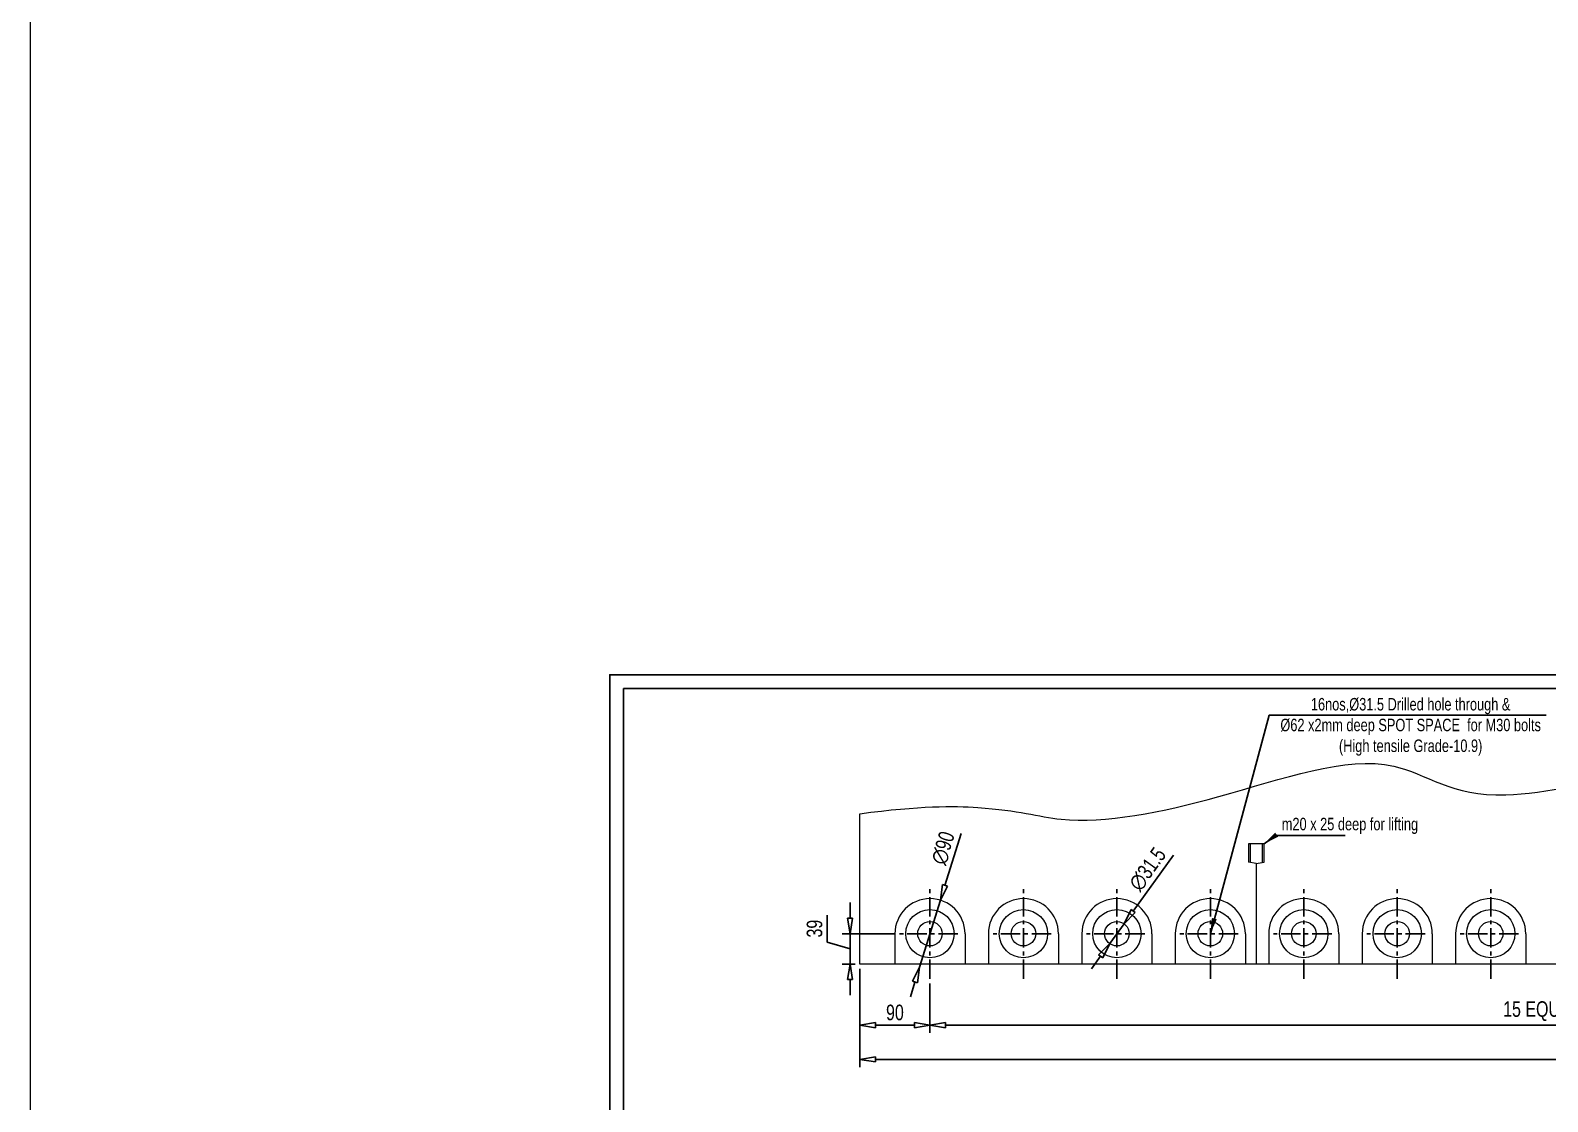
# Model space of a CAD drawing. Header units: millimetres. Extents: x 135002 to 160744, y 22203 to 27033.
# Drawn here: x 148023 to 148997, y 23771 to 24459 of the extents above; entities that cross this region are included whole.
import ezdxf

# ---------------------------------------------------------------- set-up
doc = ezdxf.new("R2010")
doc.units = ezdxf.units.MM
doc.header["$LTSCALE"] = 25
doc.linetypes.add('CENTER', pattern=[2, 1.25, -0.25, 0.25, -0.25])
doc.layers.get('0').update_dxf_attribs({"linetype": 'CONTINUOUS'})
doc.layers.get('Defpoints').update_dxf_attribs({"linetype": 'CONTINUOUS'})
doc.layers.add('04 DIMENSION', color=7, linetype='CONTINUOUS', lineweight=18)
doc.styles.add('DIM-1', font='swisscl.ttf')
doc.dimstyles.new('DIM-1', dxfattribs={"dimscale": 5, "dimtxt": 2, "dimasz": 2, "dimexe": 1, "dimexo": 0.6, "dimgap": 0.6, "dimtad": 1, "dimdec": 0, "dimzin": 0, "dimdsep": 46, "dimtxsty": 'DIM-1', "dimblk": 'CLOSEDBLANK', "dimcen": 0, "dimclrd": 8, "dimclre": 8, "dimclrt": 6, "dimadec": 0, "dimazin": 0, "dimtfac": 1, "dimtdec": 0, "dimtmove": 1, "dimatfit": 0, "dimfxl": 1, "dimtolj": 1, "dimtzin": 0, "dimarcsym": 1})

# ---------------------------------------------------------------- blocks, each defined once
blk = doc.blocks.new('_ClosedBlank')
at = {"color": 0, "linetype": 'ByBlock', "lineweight": -2}
for p, q in [((-1, 0.167), (0, 0)), ((-1, 0.167), (-1, -0.167)), ((0, 0), (-1, -0.167))]:
    blk.add_line(p, q, dxfattribs=at)
blk = doc.blocks.new('*D198')
at = {"layer": '04 DIMENSION', "color": 8, "lineweight": -2, "transparency": 16777216}
blk.add_line((148792.96, 23705.53), (148778.82, 23599.86), dxfattribs=at)
at = {"layer": 'Defpoints', "color": 0, "transparency": 16777216}
for p in [(148855.54, 24173.25), (148777.49, 23589.95)]:
    blk.add_point(p, dxfattribs=at)
at = {"layer": '04 DIMENSION', "color": 8, "lineweight": -2, "transparency": 16777216, "xscale": 10, "yscale": 10, "zscale": 10, "rotation": 262.3789929301333}
blk.add_blockref('_ClosedBlank', (148777.49, 23589.95), dxfattribs=at)
at = {"layer": '04 DIMENSION', "color": 6, "transparency": 16777216, "insert": (148782.91, 23691.71), "char_height": 10, "attachment_point": 5, "rotation": 82.37899, "style": 'DIM-1'}
blk.add_mtext('\\A1;R589', dxfattribs=at)
blk = doc.blocks.new('*D463')
at = {"layer": '04 DIMENSION', "color": 8, "linetype": 'Continuous', "lineweight": -2, "transparency": 16777216}
for p, q in [((148600.89, 23846.59), (148600.89, 23814.79)), ((149500.89, 23822.79), (149500.89, 23824.79))]:
    blk.add_line(p, q, dxfattribs=at)
at = {"layer": '04 DIMENSION', "color": 8, "lineweight": -2, "transparency": 16777216}
blk.add_line((149490.89, 23819.79), (148610.89, 23819.79), dxfattribs=at)
at = {"layer": 'Defpoints', "color": 0, "transparency": 16777216}
for p in [(148600.89, 23849.59), (148600.89, 23819.79), (149500.89, 23819.79)]:
    blk.add_point(p, dxfattribs=at)
at = {"layer": '04 DIMENSION', "color": 8, "lineweight": -2, "transparency": 16777216, "xscale": 10, "yscale": 10, "zscale": 10, "rotation": 180}
blk.add_blockref('_ClosedBlank', (148600.89, 23819.79), dxfattribs=at)
at = {"layer": '04 DIMENSION', "color": 8, "lineweight": -2, "transparency": 16777216, "xscale": 10, "yscale": 10, "zscale": 10}
blk.add_blockref('_ClosedBlank', (149500.89, 23819.79), dxfattribs=at)
at = {"layer": '04 DIMENSION', "color": 6, "transparency": 16777216, "insert": (149050.89, 23828.8), "char_height": 10, "attachment_point": 5, "style": 'DIM-1'}
blk.add_mtext('\\A1;15 EQUAL PITCHES @ 120 = 1800', dxfattribs=at)
blk = doc.blocks.new('*D464')
at = {"layer": '04 DIMENSION', "color": 8, "linetype": 'Continuous', "lineweight": -2, "transparency": 16777216}
for p, q in [((148555.89, 23856.07), (148555.89, 23792.86)), ((149545.89, 23856.07), (149545.89, 23792.86))]:
    blk.add_line(p, q, dxfattribs=at)
at = {"layer": '04 DIMENSION', "color": 8, "lineweight": -2, "transparency": 16777216}
blk.add_line((149535.89, 23797.86), (148565.89, 23797.86), dxfattribs=at)
at = {"layer": 'Defpoints', "color": 0, "transparency": 16777216}
for p in [(148555.89, 23859.07), (149545.89, 23859.07), (148555.89, 23797.86)]:
    blk.add_point(p, dxfattribs=at)
at = {"layer": '04 DIMENSION', "color": 8, "lineweight": -2, "transparency": 16777216, "xscale": 10, "yscale": 10, "zscale": 10, "rotation": 180}
blk.add_blockref('_ClosedBlank', (148555.89, 23797.86), dxfattribs=at)
at = {"layer": '04 DIMENSION', "color": 8, "lineweight": -2, "transparency": 16777216, "xscale": 10, "yscale": 10, "zscale": 10}
blk.add_blockref('_ClosedBlank', (149545.89, 23797.86), dxfattribs=at)
at = {"layer": '04 DIMENSION', "color": 6, "transparency": 16777216, "insert": (149050.89, 23805.98), "char_height": 10, "attachment_point": 5, "style": 'DIM-1'}
blk.add_mtext('\\A1; = 1980 =', dxfattribs=at)
blk = doc.blocks.new('*D465')
at = {"layer": '04 DIMENSION', "color": 8, "linetype": 'Continuous', "lineweight": -2, "transparency": 16777216}
for p, q in [((148555.89, 23856.07), (148555.89, 23814.79)), ((148600.89, 23846.59), (148600.89, 23814.79))]:
    blk.add_line(p, q, dxfattribs=at)
at = {"layer": '04 DIMENSION', "color": 8, "lineweight": -2, "transparency": 16777216}
blk.add_line((148590.89, 23819.79), (148565.89, 23819.79), dxfattribs=at)
at = {"layer": 'Defpoints', "color": 0, "transparency": 16777216}
for p in [(148555.89, 23859.07), (148600.89, 23849.59), (148555.89, 23819.79)]:
    blk.add_point(p, dxfattribs=at)
at = {"layer": '04 DIMENSION', "color": 8, "lineweight": -2, "transparency": 16777216, "xscale": 10, "yscale": 10, "zscale": 10, "rotation": 180}
blk.add_blockref('_ClosedBlank', (148555.89, 23819.79), dxfattribs=at)
at = {"layer": '04 DIMENSION', "color": 8, "lineweight": -2, "transparency": 16777216, "xscale": 10, "yscale": 10, "zscale": 10}
blk.add_blockref('_ClosedBlank', (148600.89, 23819.79), dxfattribs=at)
at = {"layer": '04 DIMENSION', "color": 6, "transparency": 16777216, "insert": (148578.39, 23827.91), "char_height": 10, "attachment_point": 5, "style": 'DIM-1'}
blk.add_mtext('\\A1;90', dxfattribs=at)
blk = doc.blocks.new('*D466')
at = {"layer": '04 DIMENSION', "color": 8, "lineweight": -2, "transparency": 16777216}
for p, q in [((148549.55, 23888.57), (148549.55, 23898.57)), ((148534.93, 23873.2), (148534.93, 23890.42)), ((148549.55, 23859.07), (148549.55, 23878.57)), ((148549.55, 23859.07), (148549.55, 23878.57)), ((148549.55, 23868.82), (148534.93, 23873.2)), ((148549.55, 23849.07), (148549.55, 23839.07))]:
    blk.add_line(p, q, dxfattribs=at)
at = {"layer": '04 DIMENSION', "color": 8, "linetype": 'Continuous', "lineweight": -2, "transparency": 16777216}
for p, q in [((148578.39, 23878.57), (148544.55, 23878.57)), ((148552.89, 23859.07), (148544.55, 23859.07))]:
    blk.add_line(p, q, dxfattribs=at)
at = {"layer": 'Defpoints', "color": 0, "transparency": 16777216}
for p in [(148549.55, 23878.57), (148581.39, 23878.57), (148555.89, 23859.07)]:
    blk.add_point(p, dxfattribs=at)
at = {"layer": '04 DIMENSION', "color": 8, "lineweight": -2, "transparency": 16777216, "xscale": 10, "yscale": 10, "zscale": 10}
for p, rotation in [((148549.55, 23878.57), 270), ((148549.55, 23859.07), 90)]:
    blk.add_blockref('_ClosedBlank', p, dxfattribs=dict(at, rotation=rotation))
at = {"layer": '04 DIMENSION', "color": 6, "transparency": 16777216, "insert": (148526.81, 23881.81), "char_height": 10, "attachment_point": 5, "rotation": 90, "style": 'DIM-1'}
blk.add_mtext('\\A1;39', dxfattribs=at)
blk = doc.blocks.new('*D461')
at = {"layer": '04 DIMENSION', "color": 8, "lineweight": -2, "transparency": 16777216}
for p, q in [((148620.89, 23942.96), (148610.53, 23909.6)), ((148594.22, 23857.08), (148607.57, 23900.05)), ((148591.25, 23847.53), (148588.29, 23837.98))]:
    blk.add_line(p, q, dxfattribs=at)
at = {"layer": 'Defpoints', "color": 0, "transparency": 16777216}
for p in [(148607.57, 23900.05), (148594.22, 23857.08)]:
    blk.add_point(p, dxfattribs=at)
at = {"layer": '04 DIMENSION', "color": 8, "lineweight": -2, "transparency": 16777216, "xscale": 10, "yscale": 10, "zscale": 10}
for p, rotation in [((148607.57, 23900.05), 252.7465637045884), ((148594.22, 23857.08), 72.74656370458844)]:
    blk.add_blockref('_ClosedBlank', p, dxfattribs=dict(at, rotation=rotation))
at = {"layer": '04 DIMENSION', "color": 6, "transparency": 16777216, "insert": (148609.3, 23933.51), "char_height": 10, "attachment_point": 5, "rotation": 72.74656, "style": 'DIM-1'}
blk.add_mtext('\\A1;∅90', dxfattribs=at)
blk = doc.blocks.new('*D462')
at = {"layer": '04 DIMENSION', "color": 8, "lineweight": -2, "transparency": 16777216}
for p, q in [((148757.29, 23928.99), (148731.36, 23893.06)), ((148716.29, 23872.18), (148725.5, 23884.95)), ((148710.43, 23864.07), (148704.58, 23855.96))]:
    blk.add_line(p, q, dxfattribs=at)
at = {"layer": 'Defpoints', "color": 0, "transparency": 16777216}
for p in [(148725.5, 23884.95), (148716.29, 23872.18)]:
    blk.add_point(p, dxfattribs=at)
at = {"layer": '04 DIMENSION', "color": 8, "lineweight": -2, "transparency": 16777216, "xscale": 10, "yscale": 10, "zscale": 10}
for p, rotation in [((148725.5, 23884.95), 234.1755719418246), ((148716.29, 23872.18), 54.17557194182461)]:
    blk.add_blockref('_ClosedBlank', p, dxfattribs=dict(at, rotation=rotation))
at = {"layer": '04 DIMENSION', "color": 6, "transparency": 16777216, "insert": (148740.55, 23919.91), "char_height": 10, "attachment_point": 5, "rotation": 54.17557, "style": 'DIM-1'}
blk.add_mtext('\\A1;∅31.5', dxfattribs=at)

msp = doc.modelspace()

# ---------------------------------------------------------------- linework, layer by layer
at = {"color": 1, "linetype": 'CENTER', "ltscale": 0.4}
for p, q in [((148600.894, 23849.589), (148600.894, 23907.542)), ((148600.894, 23849.589), (148600.894, 23907.542)), ((148660.894, 23849.589), (148660.894, 23907.542)), ((148660.894, 23849.589), (148660.894, 23907.542)), ((148720.894, 23849.589), (148720.894, 23907.542)), ((148720.894, 23849.589), (148720.894, 23907.542)), ((148780.894, 23849.589), (148780.894, 23907.542)), ((148780.894, 23849.589), (148780.894, 23907.542)), ((148840.894, 23849.589), (148840.894, 23907.542)), ((148840.894, 23849.589), (148840.894, 23907.542)), ((148900.894, 23849.589), (148900.894, 23907.542)), ((148900.894, 23849.589), (148900.894, 23907.542)), ((148960.894, 23849.589), (148960.894, 23907.542)), ((148960.894, 23849.589), (148960.894, 23907.542)), ((148618.805, 23878.566), (148581.39, 23878.566)), ((148618.805, 23878.566), (148581.39, 23878.566)), ((148678.805, 23878.566), (148641.39, 23878.566)), ((148678.805, 23878.566), (148641.39, 23878.566)), ((148738.805, 23878.566), (148701.39, 23878.566)), ((148738.805, 23878.566), (148701.39, 23878.566)), ((148798.805, 23878.566), (148761.39, 23878.566)), ((148798.805, 23878.566), (148761.39, 23878.566)), ((148858.805, 23878.566), (148821.39, 23878.566)), ((148858.805, 23878.566), (148821.39, 23878.566)), ((148918.805, 23878.566), (148881.39, 23878.566)), ((148918.805, 23878.566), (148881.39, 23878.566)), ((148978.805, 23878.566), (148941.39, 23878.566)), ((148978.805, 23878.566), (148941.39, 23878.566))]:
    msp.add_line(p, q, dxfattribs=at)
for points in [[(148395.304, 23132.193), (149678.721, 23132.193), (149678.721, 24044.849), (148395.304, 24044.849)], [(148404.161, 23141.05), (149669.864, 23141.05), (149669.864, 24035.992), (148404.161, 24035.992)]]:
    msp.add_lwpolyline(points, close=True)
at = {"layer": '04 DIMENSION'}
for p, q in [((148555.894, 23859.066), (148555.894, 23955.623)), ((148555.894, 23859.066), (148555.894, 23955.623)), ((148805.42, 23936.225), (148805.42, 23924.606)), ((148815.42, 23936.225), (148805.42, 23936.225)), ((148805.42, 23936.225), (148805.42, 23924.606)), ((148815.42, 23936.225), (148805.42, 23936.225)), ((148806.42, 23936.225), (148806.42, 23924.43)), ((148806.42, 23936.225), (148806.42, 23924.43)), ((148814.42, 23924.43), (148814.42, 23936.225)), ((148814.42, 23924.43), (148814.42, 23936.225)), ((148815.42, 23924.606), (148815.42, 23936.225)), ((148815.42, 23924.606), (148815.42, 23936.225)), ((148810.42, 23923.725), (148805.42, 23924.606)), ((148810.42, 23923.725), (148805.42, 23924.606)), ((148810.42, 23923.725), (148815.42, 23924.606)), ((148810.42, 23923.725), (148815.42, 23924.606)), ((148810.42, 23923.725), (148810.42, 23859.066)), ((148810.42, 23923.725), (148810.42, 23859.066)), ((148578.394, 23878.566), (148578.394, 23859.066)), ((148578.394, 23878.566), (148578.394, 23859.066)), ((148623.394, 23878.566), (148623.394, 23859.066)), ((148623.394, 23878.566), (148623.394, 23859.066)), ((148638.394, 23878.566), (148638.394, 23859.066)), ((148638.394, 23878.566), (148638.394, 23859.066)), ((148683.394, 23878.566), (148683.394, 23859.066)), ((148683.394, 23878.566), (148683.394, 23859.066)), ((148698.394, 23878.566), (148698.394, 23859.066)), ((148698.394, 23878.566), (148698.394, 23859.066)), ((148743.394, 23878.566), (148743.394, 23859.066)), ((148743.394, 23878.566), (148743.394, 23859.066)), ((148758.394, 23878.566), (148758.394, 23859.066)), ((148758.394, 23878.566), (148758.394, 23859.066)), ((148803.394, 23878.566), (148803.394, 23859.066)), ((148803.394, 23878.566), (148803.394, 23859.066)), ((148818.394, 23878.566), (148818.394, 23859.066)), ((148818.394, 23878.566), (148818.394, 23859.066)), ((148863.394, 23878.566), (148863.394, 23859.066)), ((148863.394, 23878.566), (148863.394, 23859.066)), ((148878.394, 23878.566), (148878.394, 23859.066)), ((148878.394, 23878.566), (148878.394, 23859.066)), ((148923.394, 23878.566), (148923.394, 23859.066)), ((148923.394, 23878.566), (148923.394, 23859.066)), ((148938.394, 23878.566), (148938.394, 23859.066)), ((148938.394, 23878.566), (148938.394, 23859.066)), ((148983.394, 23878.566), (148983.394, 23859.066)), ((148983.394, 23878.566), (148983.394, 23859.066)), ((149050.894, 23859.066), (148555.894, 23859.066)), ((149050.894, 23859.066), (148555.894, 23859.066))]:
    msp.add_line(p, q, dxfattribs=at)
msp.add_lwpolyline([(148023.296, 25686.158), (149852.318, 25686.158), (149852.318, 22875.468), (148023.296, 22875.468)], close=True, dxfattribs=at)
for centre, radius in [((148600.894, 23878.566), 15.5), ((148600.894, 23878.566), 15.5), ((148660.894, 23878.566), 15.5), ((148660.894, 23878.566), 15.5), ((148720.894, 23878.566), 15.5), ((148720.894, 23878.566), 15.5), ((148780.894, 23878.566), 15.5), ((148780.894, 23878.566), 15.5), ((148840.894, 23878.566), 15.5), ((148840.894, 23878.566), 15.5), ((148900.894, 23878.566), 15.5), ((148900.894, 23878.566), 15.5), ((148960.894, 23878.566), 15.5), ((148960.894, 23878.566), 15.5), ((148600.894, 23878.566), 7.875), ((148600.894, 23878.566), 7.875), ((148660.894, 23878.566), 7.875), ((148660.894, 23878.566), 7.875), ((148720.894, 23878.566), 7.875), ((148720.894, 23878.566), 7.875), ((148780.894, 23878.566), 7.875), ((148780.894, 23878.566), 7.875), ((148840.894, 23878.566), 7.875), ((148840.894, 23878.566), 7.875), ((148900.894, 23878.566), 7.875), ((148900.894, 23878.566), 7.875), ((148960.894, 23878.566), 7.875), ((148960.894, 23878.566), 7.875)]:
    msp.add_circle(centre, radius, dxfattribs=at)
for centre in [(148600.894, 23878.566), (148600.894, 23878.566), (148660.894, 23878.566), (148660.894, 23878.566), (148720.894, 23878.566), (148720.894, 23878.566), (148780.894, 23878.566), (148780.894, 23878.566), (148840.894, 23878.566), (148840.894, 23878.566), (148900.894, 23878.566), (148900.894, 23878.566), (148960.894, 23878.566), (148960.894, 23878.566)]:
    msp.add_arc(centre, 22.5, 0, 180, dxfattribs=at)
msp.add_open_spline([(148555.894, 23955.623), (148594.863, 23960.828), (148650.441, 23960.436), (148693.869, 23945.555), (148790.046, 23964.255), (148895.796, 24003.346), (148946.897, 23956.123), (149030.349, 23977.123), (149050.894, 23979.729)], degree=3, knots=[86.2999885, 86.2999885, 86.2999885, 86.2999885, 151.5023635, 259.5482511, 464.1142551, 690.4795572, 844.0967763, 953.3777368, 953.3777368, 953.3777368, 953.3777368], dxfattribs=at)
msp.add_open_spline([(148555.894, 23955.623), (148594.863, 23960.828), (148650.441, 23960.436), (148693.869, 23945.555), (148790.046, 23964.255), (148895.796, 24003.346), (148946.897, 23956.123), (149030.349, 23977.123), (149050.894, 23979.729)], degree=3, knots=[86.2999885, 86.2999885, 86.2999885, 86.2999885, 151.5023635, 259.5482511, 464.1142551, 690.4795572, 844.0967763, 953.3777368, 953.3777368, 953.3777368, 953.3777368], dxfattribs=at)

# ---------------------------------------------------------------- texts
at = {"layer": '04 DIMENSION', "color": 6, "char_height": 8, "attachment_point": 5, "style": 'DIM-1'}
for s, insert in [('\\A1;16nos,%%C31.5 Drilled hole through & \\P%%C62 x2mm deep SPOT SPACE  for M30 bolts \\P(High tensile Grade-10.9)', (148909.503, 24011.397)), ('\\A1;m20 x 25 deep for lifting ', (148870.542, 23947.774))]:
    msp.add_mtext(s, dxfattribs=dict(at, insert=insert))

# ---------------------------------------------------------------- dimensions: what is measured, and where the dimension line sits
at = {"layer": '04 DIMENSION'}
dim = msp.add_radius_dim(center=(148855.536, 24173.247), mpoint=(148777.489, 23589.945), dimstyle='DIM-1', dxfattribs=at)
dim.commit()
dim.dimension.update_dxf_attribs({"geometry": '*D198', "text_midpoint": (148790.961, 23690.63), "dimtype": 164})
for p1, p2, override, picture, middle in [((148594.221, 23857.078), (148607.568, 23900.053), {"dimlfac": 2}, '*D461', (148609.304, 23933.51)), ((148716.285, 23872.18), (148725.504, 23884.951), {"dimdec": 1, "dimlfac": 2}, '*D462', (148740.549, 23919.914))]:
    dim = msp.add_diameter_dim_2p(p1=p1, p2=p2, dimstyle='DIM-1', override=override, dxfattribs=at)
    dim.commit()
    dim.dimension.update_dxf_attribs({"geometry": picture, "text_midpoint": middle})
dim = msp.add_linear_dim(base=(148549.555, 23878.566), p1=(148555.894, 23859.066), p2=(148581.39, 23878.566), angle=90, text='39', dimstyle='DIM-1', dxfattribs=at)
dim.commit()
dim.dimension.update_dxf_attribs({"geometry": '*D466', "text_midpoint": (148526.812, 23876.202)})
for base, p1, p2, text, picture, middle in [((148600.894, 23819.792), (149500.894, 23819.792), (148600.894, 23849.589), '15 EQUAL PITCHES @ 120 = 1800', '*D463', (149050.894, 23828.805)), ((148555.894, 23797.861), (149545.894, 23859.066), (148555.894, 23859.066), ' = 1980 =', '*D464', (149050.894, 23805.983)), ((148555.894, 23819.792), (148600.894, 23849.589), (148555.894, 23859.066), '90', '*D465', (148578.394, 23827.913))]:
    dim = msp.add_linear_dim(base=base, p1=p1, p2=p2, text=text, dimstyle='DIM-1', dxfattribs=at)
    dim.commit()
    dim.dimension.update_dxf_attribs({"geometry": picture, "text_midpoint": middle})

# ---------------------------------------------------------------- leaders
for points in [[(148780.894, 23878.566), (148818.608, 24018.952), (148996.538, 24018.952)], [(148780.894, 23878.566), (148818.608, 24018.952), (148996.538, 24018.952)], [(148815.42, 23936.225), (148822.783, 23941.63), (148867.408, 23941.63)], [(148815.42, 23936.225), (148822.783, 23941.63), (148867.408, 23941.63)]]:
    msp.add_leader(points, dimstyle='DIM-1', dxfattribs=at)

doc.saveas('drawing.dxf')
